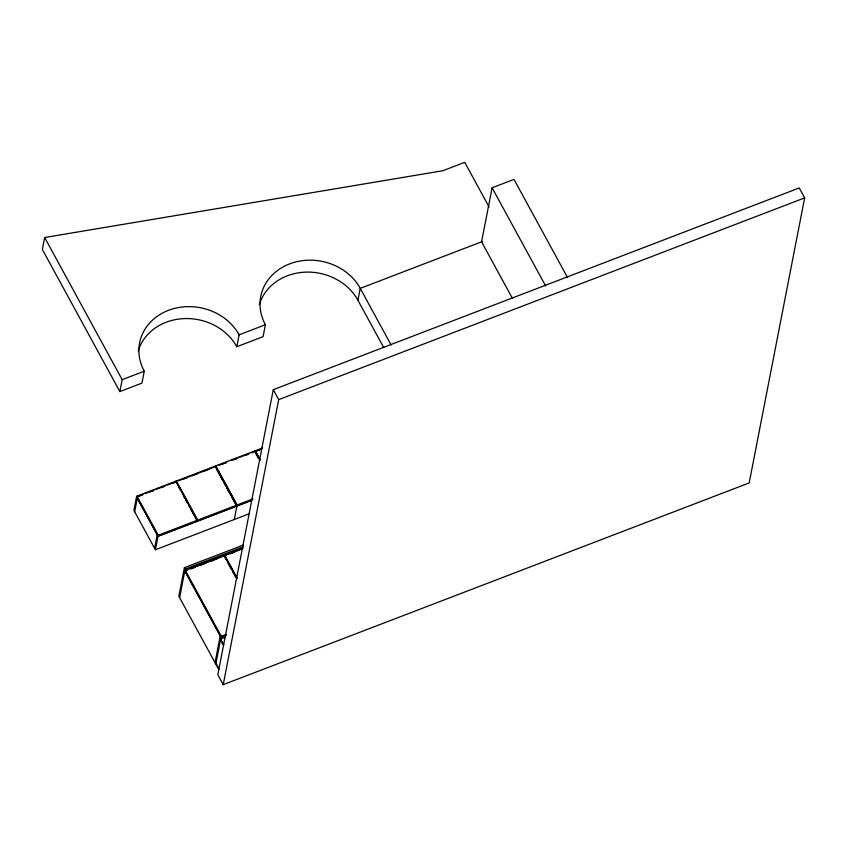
<?xml version="1.0" encoding="UTF-8"?>
<svg xmlns="http://www.w3.org/2000/svg" width="847" height="847" viewBox="0 0 847 847"><rect width="100%" height="100%" fill="white"/><g stroke="black" fill="none" stroke-linecap="round" stroke-linejoin="round"><path stroke-width="1.27" d="M489.111 207.049L464.738 162.338L442.822 170.745L44.669 237.52L42.35 249.431L119.851 391.589L141.947 383.109L144.265 371.198A53.054 46.098 11 0 1 168.426 310.351A53.054 46.098 11 0 1 239.108 334.819L265.407 324.729A53.054 46.098 11 0 1 289.579 263.893A53.054 46.098 11 0 1 360.25 288.361L482.494 241.469M119.851 391.589L122.169 379.668L44.669 237.52M142.688 494.532L136.515 496.903L133.9 510.339L155.393 549.756L249.082 513.833M136.78 496.988L136.949 496.13L176.038 481.138L197.362 520.249L197.203 521.106L158.103 536.098L136.78 496.988L142.889 494.648M134.673 511.757L137.288 498.322M154.62 548.337L157.235 534.902M155.393 549.756L158.008 536.32L136.515 496.903M158.103 536.098L158.273 535.24L136.949 496.13M176.038 481.138L175.88 481.996L172.216 483.404M176.229 481.858L176.398 481.001L215.487 466.009L236.811 505.119L236.641 505.977L197.552 520.969L197.711 520.111L176.398 481.001M243.576 544.96L184.402 567.659L178.833 596.256L218.812 669.575M179.606 597.675L185.175 569.078L184.402 567.659M225.98 635.271L221.088 637.145L185.112 571.153L185.271 570.296L224.37 555.304L237.001 578.459M138.209 351.039A53.054 46.098 11 0 1 183.968 318.61A53.054 46.098 11 0 1 236.789 346.741L239.108 334.819M215.318 466.866L215.487 466.009M259.955 460.08L254.936 450.879L215.837 465.871L215.678 466.729L236.991 505.839L251.654 500.217M265.407 324.729L263.089 336.651L236.789 346.741M224.37 555.304L226.096 559.634M243.047 548.136L224.72 555.166L224.55 556.024L236.546 578.025M234.291 519.497L236.906 506.061L236.133 504.643M236.991 505.839L237.16 504.981L215.837 465.871M254.767 451.737L254.936 450.879M262.612 447.936L255.286 450.742L258.886 458.502M215.032 662.64L220.231 635.949M215.805 664.059L221.003 637.368L184.805 570.984M221.088 637.145L221.258 636.288L185.271 570.296M273.285 389.673L217.817 674.72L223.227 684.662L749.182 482.928L804.65 197.88L799.229 187.949L273.285 389.673L278.695 399.615L223.227 684.662M383.776 347.662L357.932 300.272L360.25 288.361L391.134 344.994M481.52 242.094L492.096 187.78L514.002 179.373L567.564 277.615M122.169 379.668L144.265 371.198M278.695 399.615L804.65 197.88M145.144 493.589L153.773 490.275M156.24 489.333L164.869 486.03M167.335 485.077L175.964 481.774M178.431 480.821L215.413 466.644L235.508 503.499M219.108 465.225L226.509 462.388M231.432 460.493L237.605 458.132M240.061 457.189L248.7 453.876M251.157 452.933L259.785 449.619M150.215 491.832L153.889 490.434M161.216 487.618L164.879 486.21M183.555 479.053L187.219 477.644M192.11 475.77L198.219 473.431M203.1 471.557L209.209 469.206M223.005 463.923L226.668 462.515M233.994 459.699L237.668 458.301M244.995 455.485L248.658 454.077M256.345 451.133L260.008 449.725M158.273 535.24L197.362 520.249M197.711 520.111L236.811 505.119M237.16 504.981L253.041 498.883M158.008 536.32L251.697 500.386M185.175 569.078L243.11 546.855M190.046 568.972L212.036 560.534M214.482 559.602L242.57 548.824M185.112 571.153L187.558 570.211M191.221 568.813L194.884 567.405M199.765 565.531L205.874 563.191M210.765 561.307L216.874 558.967M230.659 553.684L234.333 552.276M221.258 636.288L226.138 634.414M221.003 637.368L225.927 635.472M225.598 637.198L220.665 639.083L223.672 644.599M492.096 187.78L545.659 286.021M481.572 241.829L512.456 298.462M255.286 450.742L260.304 459.942M255.392 452.891L258.536 458.64M217.203 470.318L222.846 480.673M224.106 482.97L225.355 485.267M226.615 487.565L230.373 494.468M231.623 496.766L236.641 505.977M224.72 555.166L237.351 578.321M227.356 561.942L231.146 568.888M232.406 571.206L235.572 576.998M176.854 483.012L196.917 519.814M178.389 486.591L179.638 488.899M183.397 495.802L184.657 498.1M185.906 500.397L187.166 502.695M188.415 505.003L189.675 507.3M190.924 509.598L197.203 521.106M220.495 639.94L223.513 645.456M215.974 663.201L218.981 668.717M259.351 304.581A53.054 46.098 11 0 1 305.111 272.152A53.054 46.098 11 0 1 357.932 300.272"/></g></svg>
